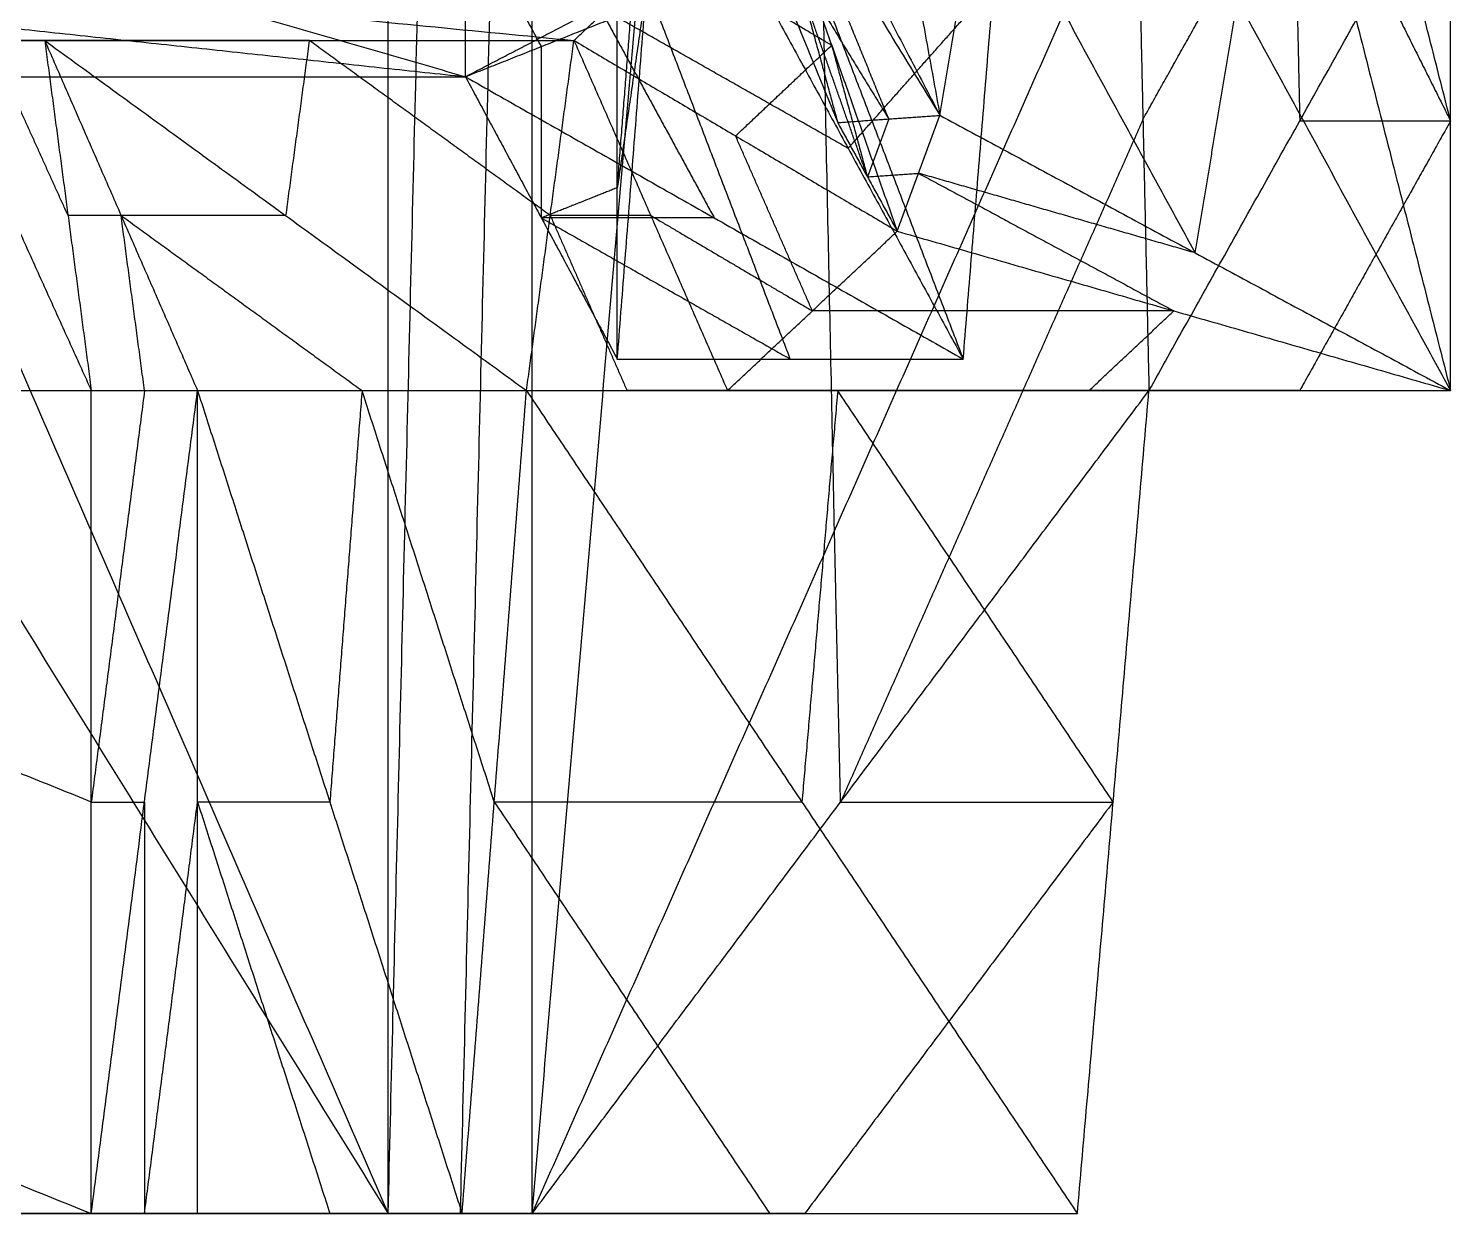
# Model space of a CAD drawing. Header units: millimetres. Extents: x -21 to -10.8, y -12.2 to 12.7.
# Drawn here: x -14.491 to -13.143, y -12.183 to -11.06 of the extents above; entities that cross this region are included whole.
import ezdxf

# ---------------------------------------------------------------- set-up
doc = ezdxf.new("R2010")
doc.units = ezdxf.units.MM
doc.header["$MEASUREMENT"] = 0
doc.layers.add('图层 03', color=5, linetype='Continuous', true_color=0x0000ff)

msp = doc.modelspace()

# ---------------------------------------------------------------- linework, layer by layer
at = {"layer": '图层 03'}
for points in [[(-14.1499, -12.183, 1.2511), (-14.1499, -9.39, 1.2511), (-14.1499, -6.597, 1.2511)], [(-14.1499, -12.183, 1.2511), (-14.0817, -9.39, 1.1985), (-14.0135, -6.597, 1.1459)], [(-14.0135, -12.183, 1.1459), (-14.0135, -9.39, 1.1459), (-14.0135, -6.597, 1.1459)], [(-14.0135, -12.183, 1.1459), (-13.7722, -9.39, 0.6061), (-13.5309, -6.597, 0.0663)], [(-16.0956, -7.7139, 0.7136), (-15.1227, -9.9484, 0.9823), (-14.1499, -12.183, 1.2511)], [(-16.5614, -8.2933, 0.584), (-15.3557, -10.2381, 0.9175), (-14.1499, -12.183, 1.2511)], [(-14.0135, -9.39, 1.1459), (-14.0476, -10.7865, 1.1722), (-14.0817, -12.183, 1.1985)], [(-13.7268, -11.5361, 0.5043), (-13.7495, -10.463, 0.5552), (-13.7722, -9.39, 0.6061)], [(-13.4081, -10.3624, -2.092), (-13.2755, -10.8827, -1.4466), (-13.1428, -11.4031, -0.8013)], [(-13.1428, -11.1476, -0.8013), (-13.2091, -10.8875, -1.124), (-13.2755, -10.6273, -1.4466)], [(-13.7184, -10.6368, -1.9731), (-13.6727, -10.8896, -1.7341), (-13.6269, -11.1423, -1.495)], [(-13.925, -10.6551, -1.8976), (-13.8244, -10.9022, -1.6811), (-13.7238, -11.1492, -1.4645)], [(-13.925, -10.6551, -1.8976), (-13.776, -10.8987, -1.6963), (-13.6269, -11.1423, -1.495)], [(-13.9327, -11.3733, -3.0907), (-13.9048, -11.0184, -2.9276), (-13.877, -10.6635, -2.7644)], [(-13.877, -10.6635, -2.7644), (-13.752, -10.9029, -2.1297), (-13.6269, -11.1423, -1.495)], [(-13.877, -10.6635, -2.7644), (-13.7409, -11.0184, -2.9276), (-13.6048, -11.3733, -3.0907)], [(-13.6269, -11.1423, -1.495), (-13.5869, -10.9029, -2.1297), (-13.5469, -10.6635, -2.7644)], [(-13.6048, -11.3733, -3.0907), (-13.5759, -11.0184, -2.9276), (-13.5469, -10.6635, -2.7644)], [(-13.5469, -10.6635, -2.7644), (-13.3449, -11.0333, -1.7828), (-13.1428, -11.4031, -0.8013)], [(-15.2005, -10.7802, -3.7883), (-14.6386, -10.9429, -3.7883), (-14.0767, -11.1057, -3.7883)], [(-14.0767, -11.1057, -3.7883), (-14.0767, -10.9429, -3.7883), (-14.0767, -10.7802, -3.7883)], [(-16.2198, -10.8526, -1.341), (-15.0968, -10.962, -1.0712), (-13.9738, -11.0714, -0.8013)], [(-13.9327, -11.2109, -3.0907), (-13.9187, -11.0335, -3.0091), (-13.9048, -10.856, -2.9276)], [(-14.0135, -12.183, 1.1459), (-13.7268, -11.5361, 0.5043), (-13.4402, -10.8892, -0.1372)], [(-13.4402, -10.8892, -0.1372), (-13.4344, -11.1461, -0.149), (-13.4287, -11.4031, -0.1609)], [(-13.4344, -11.1461, -0.149), (-13.363, -11.0184, -0.3091), (-13.2915, -10.8907, -0.4693)], [(-13.4287, -11.4031, -0.1609), (-13.2858, -11.1476, -0.4811), (-13.1428, -10.8922, -0.8013)], [(-13.2915, -10.8907, -0.4693), (-13.2886, -11.0192, -0.4752), (-13.2858, -11.1476, -0.4811)], [(-13.2755, -10.8827, -1.4466), (-13.2091, -11.0152, -1.124), (-13.1428, -11.1476, -0.8013)], [(-13.1428, -11.4031, -0.8013), (-13.1428, -11.1476, -0.8013), (-13.1428, -10.8922, -0.8013)], [(-13.9738, -11.0714, -0.8013), (-13.8827, -10.9856, -1.0243), (-13.7916, -10.8999, -1.2473)], [(-13.8244, -10.9022, -1.6811), (-13.7499, -11.024, -1.5804), (-13.6754, -11.1457, -1.4798)], [(-13.7916, -10.8999, -1.2473), (-13.7577, -11.0245, -1.3559), (-13.7238, -11.1492, -1.4645)], [(-13.7916, -10.8999, -1.2473), (-13.7295, -11.076, -1.2198), (-13.6673, -11.2521, -1.1924)], [(-13.6754, -11.1457, -1.4798), (-13.7257, -11.0222, -1.5881), (-13.776, -10.8987, -1.6963)], [(-13.5869, -10.9029, -2.1297), (-13.4859, -11.0878, -1.6389), (-13.3849, -11.2727, -1.1482)], [(-14.0047, -11.0771, -3.4395), (-14.0407, -11.01, -3.6139), (-14.0767, -10.9429, -3.7883)], [(-15.3065, -10.9738, -4.1504), (-14.6916, -11.0398, -3.9694), (-14.0767, -11.1057, -3.7883)], [(-14.0767, -11.1057, -3.7883), (-13.9498, -11.0398, -3.9694), (-13.8229, -10.9738, -4.1504)], [(-13.7295, -11.076, -1.2198), (-13.8061, -11.0308, -1.122), (-13.8827, -10.9856, -1.0243)], [(-13.8229, -10.9738, -4.1504), (-13.7139, -11.1736, -3.6206), (-13.6048, -11.3733, -3.0907)], [(-13.9048, -11.0184, -2.9276), (-13.9187, -11.1147, -3.0091), (-13.9327, -11.2109, -3.0907)], [(-13.7687, -11.3733, -3.0907), (-13.8368, -11.1959, -3.0091), (-13.9048, -11.0184, -2.9276)], [(-13.6956, -11.2006, -1.3285), (-13.7266, -11.1126, -1.3422), (-13.7577, -11.0245, -1.3559)], [(-13.7139, -11.1736, -3.6206), (-13.6449, -11.096, -3.2741), (-13.5759, -11.0184, -2.9276)], [(-13.9498, -11.0398, -3.9694), (-13.8953, -11.1396, -3.7044), (-13.8408, -11.2395, -3.4395)], [(-13.7139, -11.1736, -3.6206), (-13.8318, -11.1067, -3.795), (-13.9498, -11.0398, -3.9694)], [(-13.3849, -11.2727, -1.1482), (-13.3649, -11.153, -1.4655), (-13.3449, -11.0333, -1.7828)], [(-14.0767, -11.1057, -3.7883), (-14.0047, -11.0771, -3.4395), (-13.9327, -11.0485, -3.0907)], [(-13.9327, -11.3733, -3.0907), (-13.9327, -11.2109, -3.0907), (-13.9327, -11.0485, -3.0907)], [(-15.6437, -11.0714, -0.3574), (-15.0596, -11.0714, 0.0389), (-14.4755, -11.0714, 0.4353)], [(-15.3484, -11.0714, -0.7686), (-14.6611, -11.0714, -0.7849), (-13.9738, -11.0714, -0.8013)], [(-14.2247, -11.0714, -0.183), (-14.6605, -11.0714, -0.4788), (-15.0964, -11.0714, -0.7746)], [(-14.5814, -11.0714, 0.5116), (-14.5285, -11.0714, 0.4734), (-14.4755, -11.0714, 0.4353)], [(-14.5814, -11.0714, 0.5116), (-14.5064, -11.2372, 0.5325), (-14.4313, -11.4031, 0.5535)], [(-14.4534, -11.2372, 0.4944), (-14.4909, -11.1543, 0.4839), (-14.5285, -11.0714, 0.4734)], [(-14.4755, -11.0714, 0.4353), (-14.4534, -11.2372, 0.4944), (-14.4313, -11.4031, 0.5535)], [(-14.4755, -11.0714, 0.4353), (-14.4031, -11.2372, 0.4555), (-14.3306, -11.4031, 0.4757)], [(-14.4755, -11.0714, 0.4353), (-14.2471, -11.2372, 0.0591), (-14.0188, -11.4031, -0.3172)], [(-14.4755, -11.0714, 0.4353), (-14.2247, -11.0714, -0.183), (-13.9738, -11.0714, -0.8013)], [(-14.2247, -11.0714, -0.183), (-14.2359, -11.1543, -0.0619), (-14.2471, -11.2372, 0.0591)], [(-13.9963, -11.2372, -0.5592), (-14.1105, -11.1543, -0.3711), (-14.2247, -11.0714, -0.183)], [(-14.0188, -11.4031, -0.3172), (-13.9963, -11.2372, -0.5592), (-13.9738, -11.0714, -0.8013)], [(-14.0047, -11.2395, -3.4395), (-14.0047, -11.1583, -3.4395), (-14.0047, -11.0771, -3.4395)], [(-13.9738, -11.0714, -0.8013), (-13.901, -11.2372, -0.8013), (-13.8282, -11.4031, -0.8013)], [(-13.9738, -11.0714, -0.8013), (-13.8206, -11.1618, -0.9968), (-13.6673, -11.2521, -1.1924)], [(-13.8206, -11.1618, -0.9968), (-13.775, -11.1189, -1.1083), (-13.7295, -11.076, -1.2198)], [(-13.7295, -11.076, -1.2198), (-13.7125, -11.1383, -1.2741), (-13.6956, -11.2006, -1.3285)], [(-15.2005, -11.1057, -3.7883), (-14.6386, -11.1057, -3.7883), (-14.0767, -11.1057, -3.7883)], [(-14.0767, -11.1057, -3.7883), (-14.0047, -11.2395, -3.4395), (-13.9327, -11.3733, -3.0907)], [(-14.0767, -11.1057, -3.7883), (-13.8408, -11.2395, -3.4395), (-13.6048, -11.3733, -3.0907)], [(-13.7238, -11.1492, -1.4645), (-13.6754, -11.1457, -1.4798), (-13.6269, -11.1423, -1.495)], [(-13.4344, -11.1461, -0.149), (-13.5778, -11.4696, 0.1717), (-13.7211, -11.793, 0.4925)], [(-13.6754, -11.1457, -1.4798), (-13.6855, -11.1732, -1.4041), (-13.6956, -11.2006, -1.3285)], [(-13.6673, -11.2521, -1.1924), (-13.6471, -11.1972, -1.3437), (-13.6269, -11.1423, -1.495)], [(-13.6269, -11.1423, -1.495), (-13.3849, -11.2727, -1.1482), (-13.1428, -11.4031, -0.8013)], [(-13.1428, -11.1476, -0.8013), (-13.2143, -11.2753, -0.6412), (-13.2858, -11.4031, -0.4811)], [(-13.2858, -11.1476, -0.4811), (-13.2143, -11.1476, -0.6412), (-13.1428, -11.1476, -0.8013)], [(-13.7478, -11.3276, -0.9968), (-13.7842, -11.2447, -0.9968), (-13.8206, -11.1618, -0.9968)], [(-13.7238, -11.1492, -1.4645), (-13.6956, -11.2006, -1.3285), (-13.6673, -11.2521, -1.1924)], [(-13.6956, -11.2006, -1.3285), (-13.6713, -11.1989, -1.3361), (-13.6471, -11.1972, -1.3437)], [(-13.6471, -11.1972, -1.3437), (-13.5261, -11.2624, -1.1703), (-13.4051, -11.3276, -0.9968)], [(-13.3849, -11.2727, -1.1482), (-13.516, -11.2349, -1.2459), (-13.6471, -11.1972, -1.3437)], [(-13.9327, -11.2109, -3.0907), (-13.9687, -11.2252, -3.2651), (-14.0047, -11.2395, -3.4395)], [(-14.4031, -11.2372, 0.4555), (-14.4282, -11.2372, 0.475), (-14.4534, -11.2372, 0.4944)], [(-14.4031, -11.2372, 0.4555), (-14.2889, -11.3201, 0.2674), (-14.1747, -11.4031, 0.0793)], [(-14.2471, -11.2372, 0.0591), (-14.3251, -11.2372, 0.2573), (-14.4031, -11.2372, 0.4555)], [(-14.3809, -11.4031, 0.5146), (-14.392, -11.3201, 0.4851), (-14.4031, -11.2372, 0.4555)], [(-14.0047, -11.2395, -3.4395), (-13.8867, -11.3064, -3.2651), (-13.7687, -11.3733, -3.0907)], [(-13.8408, -11.2395, -3.4395), (-13.9227, -11.2395, -3.4395), (-14.0047, -11.2395, -3.4395)], [(-13.9963, -11.2372, -0.5592), (-13.9599, -11.3201, -0.5592), (-13.9235, -11.4031, -0.5592)], [(-13.901, -11.2372, -0.8013), (-13.9487, -11.2372, -0.6802), (-13.9963, -11.2372, -0.5592)], [(-13.901, -11.2372, -0.8013), (-13.8244, -11.2824, -0.899), (-13.7478, -11.3276, -0.9968)], [(-13.8282, -11.4031, -0.8013), (-13.7478, -11.3276, -0.9968), (-13.6673, -11.2521, -1.1924)], [(-13.6673, -11.2521, -1.1924), (-13.4051, -11.3276, -0.9968), (-13.1428, -11.4031, -0.8013)], [(-13.4051, -11.3276, -0.9968), (-13.5764, -11.3276, -0.9968), (-13.7478, -11.3276, -0.9968)], [(-13.4855, -11.4031, -0.8013), (-13.4453, -11.3653, -0.899), (-13.4051, -11.3276, -0.9968)], [(-13.9327, -11.3733, -3.0907), (-13.7687, -11.3733, -3.0907), (-13.6048, -11.3733, -3.0907)], [(-16.367, -11.4031, 0.0183), (-15.3991, -11.793, 0.2859), (-14.4313, -12.183, 0.5535)], [(-16.367, -11.4031, 0.0183), (-15.3991, -11.4031, 0.2859), (-14.4313, -11.4031, 0.5535)], [(-14.4313, -11.793, 0.5535), (-14.9152, -11.598, 0.4197), (-15.3991, -11.4031, 0.2859)], [(-14.4313, -12.183, 0.5535), (-14.4313, -11.793, 0.5535), (-14.4313, -11.4031, 0.5535)], [(-14.4313, -12.183, 0.5535), (-14.3809, -11.793, 0.5146), (-14.3306, -11.4031, 0.4757)], [(-14.4313, -11.4031, 0.5535), (-14.3809, -11.4031, 0.5146), (-14.3306, -11.4031, 0.4757)], [(-14.3809, -11.4031, 0.5146), (-14.4061, -11.598, 0.5341), (-14.4313, -11.793, 0.5535)], [(-14.3306, -12.183, 0.4757), (-14.3306, -11.793, 0.4757), (-14.3306, -11.4031, 0.4757)], [(-14.3306, -11.4031, 0.4757), (-14.2052, -11.793, 0.1563), (-14.0798, -12.183, -0.1632)], [(-14.3306, -11.4031, 0.4757), (-14.1747, -11.4031, 0.0793), (-14.0188, -11.4031, -0.3172)], [(-14.1747, -11.4031, 0.0793), (-14.19, -11.598, 0.1178), (-14.2052, -11.793, 0.1563)], [(-14.0493, -11.793, -0.2402), (-14.112, -11.598, -0.0804), (-14.1747, -11.4031, 0.0793)], [(-14.0798, -12.183, -0.1632), (-14.0493, -11.793, -0.2402), (-14.0188, -11.4031, -0.3172)], [(-14.0188, -11.4031, -0.3172), (-13.9235, -11.4031, -0.5592), (-13.8282, -11.4031, -0.8013)], [(-14.0188, -11.4031, -0.3172), (-13.7577, -11.793, -0.1635), (-13.4966, -12.183, -0.0099)], [(-14.0188, -11.4031, -0.3172), (-13.7238, -11.4031, -0.239), (-13.4287, -11.4031, -0.1609)], [(-14.0135, -12.183, 1.1459), (-13.7211, -11.793, 0.4925), (-13.4287, -11.4031, -0.1609)], [(-13.9235, -11.4031, -0.5592), (-13.8236, -11.4031, -0.3991), (-13.7238, -11.4031, -0.239)], [(-13.6285, -11.4031, -0.4811), (-13.776, -11.4031, -0.5201), (-13.9235, -11.4031, -0.5592)], [(-13.8282, -11.4031, -0.8013), (-13.6285, -11.4031, -0.4811), (-13.4287, -11.4031, -0.1609)], [(-13.8282, -11.4031, -0.8013), (-13.4855, -11.4031, -0.8013), (-13.1428, -11.4031, -0.8013)], [(-13.7238, -11.4031, -0.239), (-13.7407, -11.598, -0.2013), (-13.7577, -11.793, -0.1635)], [(-13.4626, -11.793, -0.0854), (-13.5932, -11.598, -0.1622), (-13.7238, -11.4031, -0.239)], [(-13.4855, -11.4031, -0.8013), (-13.557, -11.4031, -0.6412), (-13.6285, -11.4031, -0.4811)], [(-13.4966, -12.183, -0.0099), (-13.4626, -11.793, -0.0854), (-13.4287, -11.4031, -0.1609)], [(-13.2858, -11.4031, -0.4811), (-13.3856, -11.4031, -0.6412), (-13.4855, -11.4031, -0.8013)], [(-13.4287, -11.4031, -0.1609), (-13.2858, -11.4031, -0.4811), (-13.1428, -11.4031, -0.8013)], [(-13.7211, -11.793, 0.4925), (-13.724, -11.6645, 0.4984), (-13.7268, -11.5361, 0.5043)], [(-14.4313, -11.793, 0.5535), (-14.4061, -11.793, 0.5341), (-14.3809, -11.793, 0.5146)], [(-14.3809, -12.183, 0.5146), (-14.3558, -11.988, 0.4952), (-14.3306, -11.793, 0.4757)], [(-14.3809, -11.793, 0.5146), (-14.3809, -11.988, 0.5146), (-14.3809, -12.183, 0.5146)], [(-14.3306, -11.793, 0.4757), (-14.2679, -11.988, 0.316), (-14.2052, -12.183, 0.1563)], [(-14.2052, -11.793, 0.1563), (-14.2679, -11.793, 0.316), (-14.3306, -11.793, 0.4757)], [(-14.0493, -11.793, -0.2402), (-13.9187, -11.988, -0.1633), (-13.7882, -12.183, -0.0865)], [(-13.7577, -11.793, -0.1635), (-13.9035, -11.793, -0.2018), (-14.0493, -11.793, -0.2402)], [(-13.4626, -11.793, -0.0854), (-13.6088, -11.988, 0.2413), (-13.755, -12.183, 0.568)], [(-13.7211, -11.793, 0.4925), (-13.5919, -11.793, 0.2036), (-13.4626, -11.793, -0.0854)], [(-17.1271, -12.183, 0.4285), (-15.6385, -12.183, 0.8398), (-14.1499, -12.183, 1.2511)], [(-16.4409, -12.183, -0.0023), (-15.4361, -12.183, 0.2756), (-14.4313, -12.183, 0.5535)], [(-16.4409, -12.183, -0.0023), (-15.2954, -12.183, 0.6244), (-14.1499, -12.183, 1.2511)], [(-14.2906, -12.183, 0.9023), (-14.8633, -12.183, 0.5889), (-15.4361, -12.183, 0.2756)], [(-14.4313, -12.183, 0.5535), (-14.3809, -12.183, 0.5146), (-14.3306, -12.183, 0.4757)], [(-14.4313, -12.183, 0.5535), (-14.2906, -12.183, 0.9023), (-14.1499, -12.183, 1.2511)], [(-14.3809, -12.183, 0.5146), (-14.3358, -12.183, 0.7084), (-14.2906, -12.183, 0.9023)], [(-14.2403, -12.183, 0.8634), (-14.3106, -12.183, 0.689), (-14.3809, -12.183, 0.5146)], [(-14.3306, -12.183, 0.4757), (-14.2403, -12.183, 0.8634), (-14.1499, -12.183, 1.2511)], [(-14.3306, -12.183, 0.4757), (-14.2052, -12.183, 0.1563), (-14.0798, -12.183, -0.1632)], [(-14.3306, -12.183, 0.4757), (-14.172, -12.183, 0.8108), (-14.0135, -12.183, 1.1459)], [(-14.3306, -12.183, 0.4757), (-13.9136, -12.183, 0.2329), (-13.4966, -12.183, -0.0099)], [(-14.2403, -12.183, 0.8634), (-14.161, -12.183, 1.0309), (-14.0817, -12.183, 1.1985)], [(-14.172, -12.183, 0.8108), (-14.2062, -12.183, 0.8371), (-14.2403, -12.183, 0.8634)], [(-13.7882, -12.183, -0.0865), (-13.9967, -12.183, 0.0349), (-14.2052, -12.183, 0.1563)], [(-14.172, -12.183, 0.8108), (-13.9635, -12.183, 0.6894), (-13.755, -12.183, 0.568)], [(-14.1499, -12.183, 1.2511), (-14.0817, -12.183, 1.1985), (-14.0135, -12.183, 1.1459)], [(-14.0798, -12.183, -0.1632), (-13.7882, -12.183, -0.0865), (-13.4966, -12.183, -0.0099)], [(-14.0135, -12.183, 1.1459), (-13.755, -12.183, 0.568), (-13.4966, -12.183, -0.0099)], [(-13.9136, -12.183, 0.2329), (-13.8509, -12.183, 0.0732), (-13.7882, -12.183, -0.0865)], [(-13.755, -12.183, 0.568), (-13.8343, -12.183, 0.4004), (-13.9136, -12.183, 0.2329)]]:
    msp.add_open_spline(points, degree=2, dxfattribs=at)

doc.saveas('drawing.dxf')
